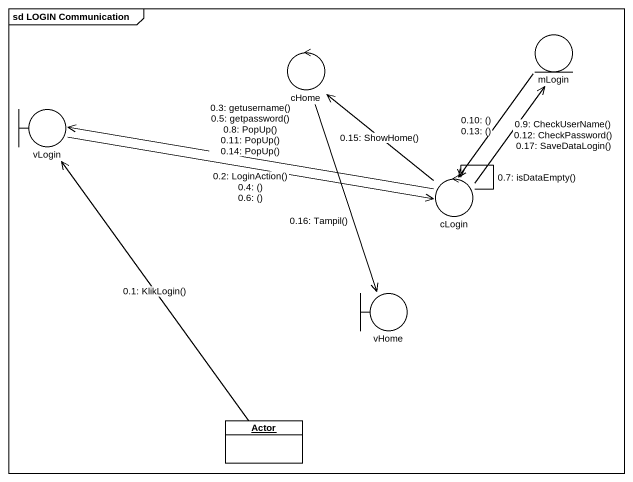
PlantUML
@startuml
mainframe sd LOGIN Communication
allowmixing
hide circle
hide empty members
entity mLogin
control cHome
boundary vLogin
control cLogin
boundary vHome
object "Actor" as Actor_
Actor_ -up-> vLogin : 0.1: KlikLogin()
vLogin -right-> cLogin : 0.2: LoginAction()\n0.4: ()\n0.6: ()
cLogin -left-> vLogin : 0.3: getusername()\n0.5: getpassword()\n0.8: PopUp()\n0.11: PopUp()\n0.14: PopUp()
cLogin --> cLogin : 0.7: isDataEmpty()
cLogin -up-> mLogin : 0.9: CheckUserName()\n0.12: CheckPassword()\n0.17: SaveDataLogin()
mLogin --> cLogin : 0.10: ()\n0.13: ()
cLogin -up-> cHome : 0.15: ShowHome()
cHome --> vHome : 0.16: Tampil()
@enduml
